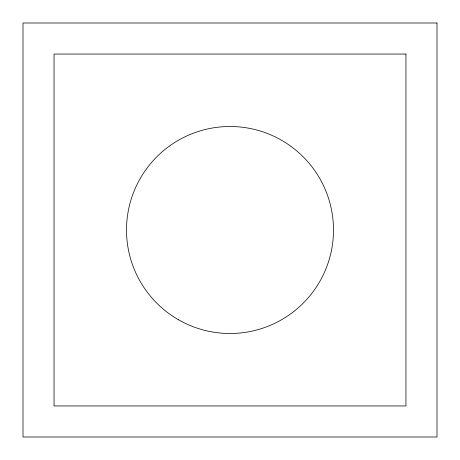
<?xml version="1.0" encoding="UTF-8"?>
<svg xmlns="http://www.w3.org/2000/svg" width="460" height="460" viewBox="0 0 460 460"><rect width="100%" height="100%" fill="white"/><g stroke="black" fill="none" stroke-linecap="round" stroke-linejoin="round"><path stroke-width="0.69" d="M437 23L23 23L23 437L437 437L437 23M405.95 54.05L54.05 54.05L54.05 405.95L405.95 405.95L405.95 54.05M178.25 319.631A103.5 103.5 0 0 0 333.5 230A103.5 103.5 0 0 0 178.25 140.369A103.5 103.5 0 0 0 178.25 319.631"/></g></svg>
